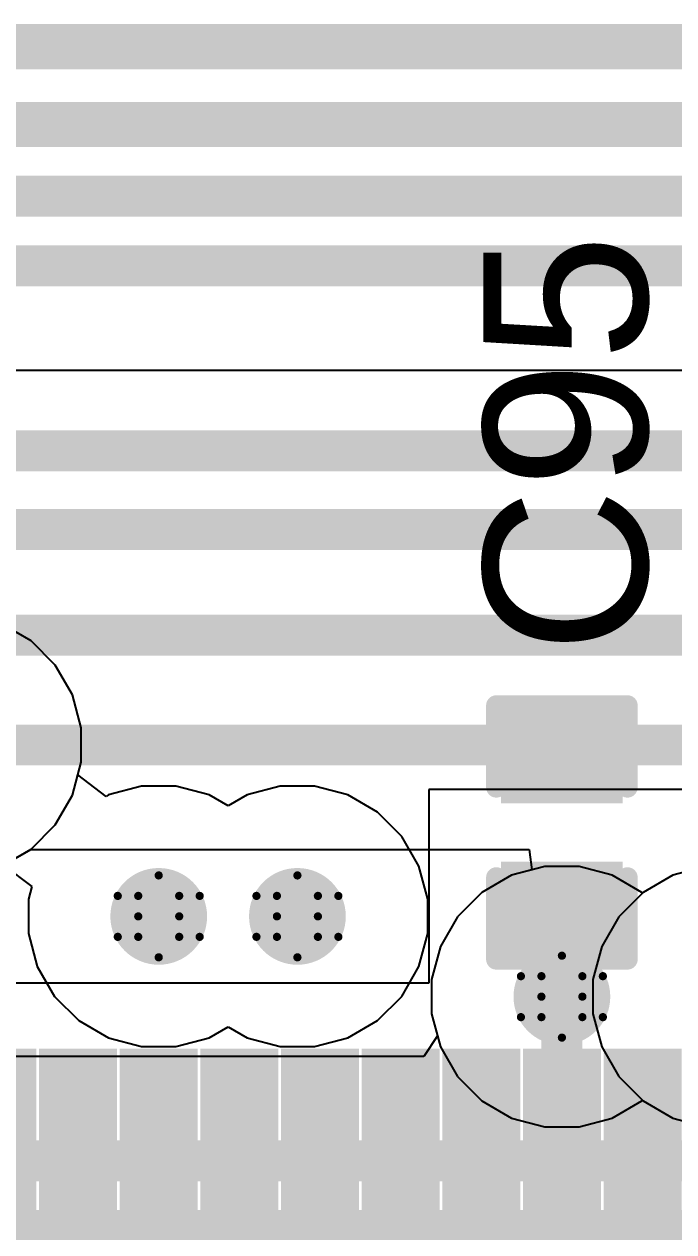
# Model space of a CAD drawing. Header units: inches. Extents: x -3 to 5437, y -3 to 5435.
# Drawn here: x 104.14 to 108.16, y 78.9 to 86.4 of the extents above; entities that cross this region are included whole.
import ezdxf

# ---------------------------------------------------------------- set-up
doc = ezdxf.new("R2010")
doc.units = ezdxf.units.IN
for name, color, linetype in [('Bottom Layer', 5, 'Continuous'), ('Drill Drawing', 1, 'Continuous'), ('GND', 16, 'Continuous'), ('PWR', 76, 'Continuous'), ('Top Layer', 1, 'Continuous'), ('Top Overlay', 2, 'Continuous'), ('Top Paste', 8, 'Continuous'), ('Top Solder', 216, 'Continuous'), ('Via Holes', 16, 'Continuous')]:
    doc.layers.add(name, color=color, linetype=linetype)
doc.styles.add('Arial', font='', dxfattribs={"height": 0.2})
doc.styles.get('Arial').set_extended_font_data('Arial')

# ---------------------------------------------------------------- blocks, each defined once
blk = doc.blocks.new('C___0402_57')
at = {"layer": 'Top Layer'}
for points in [[(-0.6985, -0.3175), (-0.6985, 0.3175), (-0.2413, 0.3175), (-0.2413, -0.3175)], [(0.2413, -0.3175), (0.2413, 0.3175), (0.6985, 0.3175), (0.6985, -0.3175)]]:
    blk.add_hatch(color=1, dxfattribs=at).paths.add_polyline_path(points)
at = {"layer": 'Top Paste'}
for points in [[(-0.6985, -0.3175), (-0.6985, 0.3175), (-0.2413, 0.3175), (-0.2413, -0.3175)], [(0.2413, -0.3175), (0.2413, 0.3175), (0.6985, 0.3175), (0.6985, -0.3175)]]:
    blk.add_hatch(color=8, dxfattribs=at).paths.add_polyline_path(points)
at = {"layer": 'Top Solder'}
for points in [[(-0.7585, -0.3775), (-0.7585, 0.3775), (-0.1813, 0.3775), (-0.1813, -0.3775)], [(0.1813, -0.3775), (0.1813, 0.3775), (0.7585, 0.3775), (0.7585, -0.3775)]]:
    blk.add_hatch(color=216, dxfattribs=at).paths.add_polyline_path(points)
at = {"layer": 'Top Overlay'}
for points in [[(-0.7874, 0.4064, 0.127, 0.127, 0), (-0.7874, -0.4064, 0.127, 0.127, 0)], [(-0.7874, 0.4064, 0.127, 0.127, 0), (-0.2794, 0.4064, 0.127, 0.127, 0)], [(0.2794, 0.4064, 0.127, 0.127, 0), (0.7874, 0.4064, 0.127, 0.127, 0)], [(0.7874, 0.4064, 0.127, 0.127, 0), (0.7874, -0.4064, 0.127, 0.127, 0)], [(-0.7874, -0.4064, 0.127, 0.127, 0), (-0.2794, -0.4064, 0.127, 0.127, 0)], [(0.2794, -0.4064, 0.127, 0.127, 0), (0.7874, -0.4064, 0.127, 0.127, 0)]]:
    blk.add_lwpolyline(points, format="xyseb", dxfattribs=at)
for points in [[(-0.8191, 0.4064, 0.0635, 0.0635, 1), (-0.7556, 0.4064, 0.0635, 0.0635, 1)], [(-0.8191, 0.4064, 0.0635, 0.0635, 1), (-0.7556, 0.4064, 0.0635, 0.0635, 1)], [(-0.3111, 0.4064, 0.0635, 0.0635, 1), (-0.2477, 0.4064, 0.0635, 0.0635, 1)], [(0.2477, 0.4064, 0.0635, 0.0635, 1), (0.3111, 0.4064, 0.0635, 0.0635, 1)], [(0.7556, 0.4064, 0.0635, 0.0635, 1), (0.8191, 0.4064, 0.0635, 0.0635, 1)], [(0.7556, 0.4064, 0.0635, 0.0635, 1), (0.8191, 0.4064, 0.0635, 0.0635, 1)], [(-0.8191, -0.4064, 0.0635, 0.0635, 1), (-0.7556, -0.4064, 0.0635, 0.0635, 1)], [(-0.8191, -0.4064, 0.0635, 0.0635, 1), (-0.7556, -0.4064, 0.0635, 0.0635, 1)], [(-0.3111, -0.4064, 0.0635, 0.0635, 1), (-0.2477, -0.4064, 0.0635, 0.0635, 1)], [(0.2477, -0.4064, 0.0635, 0.0635, 1), (0.3111, -0.4064, 0.0635, 0.0635, 1)], [(0.7556, -0.4064, 0.0635, 0.0635, 1), (0.8191, -0.4064, 0.0635, 0.0635, 1)], [(0.7556, -0.4064, 0.0635, 0.0635, 1), (0.8191, -0.4064, 0.0635, 0.0635, 1)]]:
    blk.add_lwpolyline(points, format="xyseb", close=True, dxfattribs=at)
blk = doc.blocks.new('LQFP_144_20_20__170')
at = {"layer": 'Top Layer'}
for points in [[(-0.39, 9.9), (-0.39, 11.46), (-0.11, 11.46), (-0.11, 9.9)], [(0.11, 9.9), (0.11, 11.46), (0.39, 11.46), (0.39, 9.9)], [(0.61, 9.9), (0.61, 11.46), (0.89, 11.46), (0.89, 9.9)], [(1.11, 9.9), (1.11, 11.46), (1.39, 11.46), (1.39, 9.9)], [(1.61, 9.9), (1.61, 11.46), (1.89, 11.46), (1.89, 9.9)], [(2.11, 9.9), (2.11, 11.46), (2.39, 11.46), (2.39, 9.9)], [(2.61, 9.9), (2.61, 11.46), (2.89, 11.46), (2.89, 9.9)], [(3.11, 9.9), (3.11, 11.46), (3.39, 11.46), (3.39, 9.9)]]:
    blk.add_hatch(color=1, dxfattribs=at).paths.add_polyline_path(points)
at = {"layer": 'Top Paste'}
for points in [[(-0.39, 9.9), (-0.39, 11.46), (-0.11, 11.46), (-0.11, 9.9)], [(0.11, 9.9), (0.11, 11.46), (0.39, 11.46), (0.39, 9.9)], [(0.61, 9.9), (0.61, 11.46), (0.89, 11.46), (0.89, 9.9)], [(1.11, 9.9), (1.11, 11.46), (1.39, 11.46), (1.39, 9.9)], [(1.61, 9.9), (1.61, 11.46), (1.89, 11.46), (1.89, 9.9)], [(2.11, 9.9), (2.11, 11.46), (2.39, 11.46), (2.39, 9.9)], [(2.61, 9.9), (2.61, 11.46), (2.89, 11.46), (2.89, 9.9)], [(3.11, 9.9), (3.11, 11.46), (3.39, 11.46), (3.39, 9.9)]]:
    blk.add_hatch(color=8, dxfattribs=at).paths.add_polyline_path(points)
at = {"layer": 'Top Solder'}
for points in [[(-0.9916, 9.7984), (-0.9916, 11.5616), (-0.5084, 11.5616), (-0.5084, 9.7984)], [(-0.4916, 9.7984), (-0.4916, 11.5616), (-0.0084, 11.5616), (-0.0084, 9.7984)], [(0.0084, 9.7984), (0.0084, 11.5616), (0.4916, 11.5616), (0.4916, 9.7984)], [(0.5084, 9.7984), (0.5084, 11.5616), (0.9916, 11.5616), (0.9916, 9.7984)], [(1.0084, 9.7984), (1.0084, 11.5616), (1.4916, 11.5616), (1.4916, 9.7984)], [(1.5084, 9.7984), (1.5084, 11.5616), (1.9916, 11.5616), (1.9916, 9.7984)], [(2.0084, 9.7984), (2.0084, 11.5616), (2.4916, 11.5616), (2.4916, 9.7984)], [(2.5084, 9.7984), (2.5084, 11.5616), (2.9916, 11.5616), (2.9916, 9.7984)], [(3.0084, 9.7984), (3.0084, 11.5616), (3.4916, 11.5616), (3.4916, 9.7984)]]:
    blk.add_hatch(color=216, dxfattribs=at).paths.add_polyline_path(points)

msp = doc.modelspace()

# ---------------------------------------------------------------- hatches: boundary and pattern name
at = {"layer": 'Bottom Layer'}
h = msp.add_hatch(color=5, dxfattribs=at)
edge = h.paths.add_edge_path()
edge.add_arc((104.9708, 80.8609), 0.3, 0, 360)
h = msp.add_hatch(color=5, dxfattribs=at)
edge = h.paths.add_edge_path()
edge.add_arc((105.8308, 80.8609), 0.3, 0, 360)
h = msp.add_hatch(color=5, dxfattribs=at)
edge = h.paths.add_edge_path()
edge.add_arc((107.4708, 80.3629), 0.3, 0, 360)
at = {"layer": 'GND'}
h = msp.add_hatch(color=16, dxfattribs=at)
edge = h.paths.add_edge_path()
edge.add_arc((104.9708, 80.8609), 0.3, 0, 360)
h = msp.add_hatch(color=16, dxfattribs=at)
edge = h.paths.add_edge_path()
edge.add_arc((105.8308, 80.8609), 0.3, 0, 360)
h = msp.add_hatch(color=16, dxfattribs=at)
edge = h.paths.add_edge_path()
edge.add_arc((107.4708, 80.3629), 0.3, 0, 360)
at = {"layer": 'PWR'}
h = msp.add_hatch(color=76, dxfattribs=at)
edge = h.paths.add_edge_path()
edge.add_arc((104.9708, 80.8609), 0.3, 0, 360)
h = msp.add_hatch(color=76, dxfattribs=at)
edge = h.paths.add_edge_path()
edge.add_arc((105.8308, 80.8609), 0.3, 0, 360)
h = msp.add_hatch(color=76, dxfattribs=at)
edge = h.paths.add_edge_path()
edge.add_arc((107.4708, 80.3629), 0.3, 0, 360)
at = {"layer": 'Top Layer'}
h = msp.add_hatch(color=1, dxfattribs=at)
edge = h.paths.add_edge_path()
edge.add_arc((104.9708, 80.8609), 0.3, 0, 360)
h = msp.add_hatch(color=1, dxfattribs=at)
edge = h.paths.add_edge_path()
edge.add_arc((105.8308, 80.8609), 0.3, 0, 360)
msp.add_hatch(color=1, dxfattribs=at).paths.add_polyline_path([(107.3208, 81.1185), (107.3208, 80.3629), (107.6208, 80.3629), (107.6208, 81.1185)])
h = msp.add_hatch(color=1, dxfattribs=at)
edge = h.paths.add_edge_path()
edge.add_arc((107.4708, 80.3629), 0.3, 0, 360)
at = {"layer": 'Via Holes'}
h = msp.add_hatch(color=7, dxfattribs=at)
edge = h.paths.add_edge_path()
edge.add_arc((104.9708, 80.8609), 0.15, 0, 360)
h = msp.add_hatch(color=7, dxfattribs=at)
edge = h.paths.add_edge_path()
edge.add_arc((105.8308, 80.8609), 0.15, 0, 360)
h = msp.add_hatch(color=7, dxfattribs=at)
edge = h.paths.add_edge_path()
edge.add_arc((107.4708, 80.3629), 0.15, 0, 360)

# ---------------------------------------------------------------- linework, layer by layer
at = {"layer": 'Bottom Layer'}
for p, q in [((103.9947, 81.1709), (104.1774, 81.2764)), ((104.1774, 81.2764), (107.2675, 81.2764)), ((107.2675, 81.2764), (107.2842, 81.1494)), ((107.2842, 81.1494), (107.159, 81.1158)), ((107.159, 81.1158), (106.9747, 81.0094)), ((106.9747, 81.0094), (106.8243, 80.859)), ((106.8243, 80.859), (106.7179, 80.6747)), ((106.7179, 80.6747), (106.6628, 80.4692)), ((106.6628, 80.4692), (106.6628, 80.2565)), ((106.6628, 80.2565), (106.6996, 80.1194)), ((106.6996, 80.1194), (106.6149, 79.9924)), ((106.6149, 79.9924), (103.3267, 79.9924))]:
    msp.add_line(p, q, dxfattribs=at)
for points in [[(100.2337, 83.7491, 0.254, 0.254, 0), (119.0952, 83.7491, 0.254, 0.254, 0)], [(100.4825, 83.2613, 0.254, 0.254, 0), (129.3209, 83.2613, 0.254, 0.254, 0)], [(100.9954, 82.6048, 0.254, 0.254, 0), (131.8156, 82.6048, 0.254, 0.254, 0)], [(103.6828, 81.9238, 0.254, 0.254, 0), (134.3719, 81.9238, 0.254, 0.254, 0)], [(99.9631, 79.345, 0.254, 0.254, 0), (126.1022, 79.345, 0.254, 0.254, 0)], [(100.7618, 78.9132, 0.254, 0.254, 0), (128.3037, 78.9132, 0.254, 0.254, 0)]]:
    msp.add_lwpolyline(points, format="xyseb", dxfattribs=at)
at = {"layer": 'Drill Drawing'}
for points in [[(104.8438, 80.9879, 0.0508, 0.0508, 0), (104.9708, 81.1149, 0.0508, 0.0508, 0)], [(104.9708, 81.1149, 0.0508, 0.0508, 0), (105.0978, 80.9879, 0.0508, 0.0508, 0)], [(105.7038, 80.9879, 0.0508, 0.0508, 0), (105.8308, 81.1149, 0.0508, 0.0508, 0)], [(105.8308, 81.1149, 0.0508, 0.0508, 0), (105.9578, 80.9879, 0.0508, 0.0508, 0)], [(104.7168, 80.9879, 0.0508, 0.0508, 0), (104.8438, 80.8609, 0.0508, 0.0508, 0)], [(104.7168, 80.9879, 0.0508, 0.0508, 0), (104.8438, 80.9879, 0.0508, 0.0508, 0)], [(105.0978, 80.9879, 0.0508, 0.0508, 0), (105.2248, 80.9879, 0.0508, 0.0508, 0)], [(105.0978, 80.8609, 0.0508, 0.0508, 0), (105.2248, 80.9879, 0.0508, 0.0508, 0)], [(105.5768, 80.9879, 0.0508, 0.0508, 0), (105.7038, 80.8609, 0.0508, 0.0508, 0)], [(105.5768, 80.9879, 0.0508, 0.0508, 0), (105.7038, 80.9879, 0.0508, 0.0508, 0)], [(105.9578, 80.9879, 0.0508, 0.0508, 0), (106.0848, 80.9879, 0.0508, 0.0508, 0)], [(105.9578, 80.8609, 0.0508, 0.0508, 0), (106.0848, 80.9879, 0.0508, 0.0508, 0)], [(104.7168, 80.7339, 0.0508, 0.0508, 0), (104.8438, 80.8609, 0.0508, 0.0508, 0)], [(105.0978, 80.8609, 0.0508, 0.0508, 0), (105.2248, 80.7339, 0.0508, 0.0508, 0)], [(105.5768, 80.7339, 0.0508, 0.0508, 0), (105.7038, 80.8609, 0.0508, 0.0508, 0)], [(105.9578, 80.8609, 0.0508, 0.0508, 0), (106.0848, 80.7339, 0.0508, 0.0508, 0)], [(104.7168, 80.7339, 0.0508, 0.0508, 0), (104.8438, 80.7339, 0.0508, 0.0508, 0)], [(104.8438, 80.7339, 0.0508, 0.0508, 0), (104.9708, 80.6069, 0.0508, 0.0508, 0)], [(104.9708, 80.6069, 0.0508, 0.0508, 0), (105.0978, 80.7339, 0.0508, 0.0508, 0)], [(105.0978, 80.7339, 0.0508, 0.0508, 0), (105.2248, 80.7339, 0.0508, 0.0508, 0)], [(105.5768, 80.7339, 0.0508, 0.0508, 0), (105.7038, 80.7339, 0.0508, 0.0508, 0)], [(105.7038, 80.7339, 0.0508, 0.0508, 0), (105.8308, 80.6069, 0.0508, 0.0508, 0)], [(105.8308, 80.6069, 0.0508, 0.0508, 0), (105.9578, 80.7339, 0.0508, 0.0508, 0)], [(105.9578, 80.7339, 0.0508, 0.0508, 0), (106.0848, 80.7339, 0.0508, 0.0508, 0)], [(107.3438, 80.4899, 0.0508, 0.0508, 0), (107.4708, 80.6169, 0.0508, 0.0508, 0)], [(107.4708, 80.6169, 0.0508, 0.0508, 0), (107.5978, 80.4899, 0.0508, 0.0508, 0)], [(107.2168, 80.4899, 0.0508, 0.0508, 0), (107.3438, 80.3629, 0.0508, 0.0508, 0)], [(107.2168, 80.4899, 0.0508, 0.0508, 0), (107.3438, 80.4899, 0.0508, 0.0508, 0)], [(107.5978, 80.4899, 0.0508, 0.0508, 0), (107.7248, 80.4899, 0.0508, 0.0508, 0)], [(107.5978, 80.3629, 0.0508, 0.0508, 0), (107.7248, 80.4899, 0.0508, 0.0508, 0)], [(107.2168, 80.2359, 0.0508, 0.0508, 0), (107.3438, 80.3629, 0.0508, 0.0508, 0)], [(107.5978, 80.3629, 0.0508, 0.0508, 0), (107.7248, 80.2359, 0.0508, 0.0508, 0)], [(107.2168, 80.2359, 0.0508, 0.0508, 0), (107.3438, 80.2359, 0.0508, 0.0508, 0)], [(107.3438, 80.2359, 0.0508, 0.0508, 0), (107.4708, 80.1089, 0.0508, 0.0508, 0)], [(107.4708, 80.1089, 0.0508, 0.0508, 0), (107.5978, 80.2359, 0.0508, 0.0508, 0)], [(107.5978, 80.2359, 0.0508, 0.0508, 0), (107.7248, 80.2359, 0.0508, 0.0508, 0)]]:
    msp.add_lwpolyline(points, format="xyseb", dxfattribs=at)
for points in [[(104.9581, 81.1149, 0.0254, 0.0254, 1), (104.9835, 81.1149, 0.0254, 0.0254, 1)], [(104.9581, 81.1149, 0.0254, 0.0254, 1), (104.9835, 81.1149, 0.0254, 0.0254, 1)], [(105.8181, 81.1149, 0.0254, 0.0254, 1), (105.8435, 81.1149, 0.0254, 0.0254, 1)], [(105.8181, 81.1149, 0.0254, 0.0254, 1), (105.8435, 81.1149, 0.0254, 0.0254, 1)], [(104.7041, 80.9879, 0.0254, 0.0254, 1), (104.7295, 80.9879, 0.0254, 0.0254, 1)], [(104.7041, 80.9879, 0.0254, 0.0254, 1), (104.7295, 80.9879, 0.0254, 0.0254, 1)], [(104.8311, 80.9879, 0.0254, 0.0254, 1), (104.8565, 80.9879, 0.0254, 0.0254, 1)], [(104.8311, 80.9879, 0.0254, 0.0254, 1), (104.8565, 80.9879, 0.0254, 0.0254, 1)], [(105.0851, 80.9879, 0.0254, 0.0254, 1), (105.1105, 80.9879, 0.0254, 0.0254, 1)], [(105.0851, 80.9879, 0.0254, 0.0254, 1), (105.1105, 80.9879, 0.0254, 0.0254, 1)], [(105.2121, 80.9879, 0.0254, 0.0254, 1), (105.2375, 80.9879, 0.0254, 0.0254, 1)], [(105.2121, 80.9879, 0.0254, 0.0254, 1), (105.2375, 80.9879, 0.0254, 0.0254, 1)], [(105.5641, 80.9879, 0.0254, 0.0254, 1), (105.5895, 80.9879, 0.0254, 0.0254, 1)], [(105.5641, 80.9879, 0.0254, 0.0254, 1), (105.5895, 80.9879, 0.0254, 0.0254, 1)], [(105.6911, 80.9879, 0.0254, 0.0254, 1), (105.7165, 80.9879, 0.0254, 0.0254, 1)], [(105.6911, 80.9879, 0.0254, 0.0254, 1), (105.7165, 80.9879, 0.0254, 0.0254, 1)], [(105.9451, 80.9879, 0.0254, 0.0254, 1), (105.9705, 80.9879, 0.0254, 0.0254, 1)], [(105.9451, 80.9879, 0.0254, 0.0254, 1), (105.9705, 80.9879, 0.0254, 0.0254, 1)], [(106.0721, 80.9879, 0.0254, 0.0254, 1), (106.0975, 80.9879, 0.0254, 0.0254, 1)], [(106.0721, 80.9879, 0.0254, 0.0254, 1), (106.0975, 80.9879, 0.0254, 0.0254, 1)], [(104.8311, 80.8609, 0.0254, 0.0254, 1), (104.8565, 80.8609, 0.0254, 0.0254, 1)], [(104.8311, 80.8609, 0.0254, 0.0254, 1), (104.8565, 80.8609, 0.0254, 0.0254, 1)], [(105.0851, 80.8609, 0.0254, 0.0254, 1), (105.1105, 80.8609, 0.0254, 0.0254, 1)], [(105.0851, 80.8609, 0.0254, 0.0254, 1), (105.1105, 80.8609, 0.0254, 0.0254, 1)], [(105.6911, 80.8609, 0.0254, 0.0254, 1), (105.7165, 80.8609, 0.0254, 0.0254, 1)], [(105.6911, 80.8609, 0.0254, 0.0254, 1), (105.7165, 80.8609, 0.0254, 0.0254, 1)], [(105.9451, 80.8609, 0.0254, 0.0254, 1), (105.9705, 80.8609, 0.0254, 0.0254, 1)], [(105.9451, 80.8609, 0.0254, 0.0254, 1), (105.9705, 80.8609, 0.0254, 0.0254, 1)], [(104.7041, 80.7339, 0.0254, 0.0254, 1), (104.7295, 80.7339, 0.0254, 0.0254, 1)], [(104.7041, 80.7339, 0.0254, 0.0254, 1), (104.7295, 80.7339, 0.0254, 0.0254, 1)], [(104.8311, 80.7339, 0.0254, 0.0254, 1), (104.8565, 80.7339, 0.0254, 0.0254, 1)], [(104.8311, 80.7339, 0.0254, 0.0254, 1), (104.8565, 80.7339, 0.0254, 0.0254, 1)], [(105.0851, 80.7339, 0.0254, 0.0254, 1), (105.1105, 80.7339, 0.0254, 0.0254, 1)], [(105.0851, 80.7339, 0.0254, 0.0254, 1), (105.1105, 80.7339, 0.0254, 0.0254, 1)], [(105.2121, 80.7339, 0.0254, 0.0254, 1), (105.2375, 80.7339, 0.0254, 0.0254, 1)], [(105.2121, 80.7339, 0.0254, 0.0254, 1), (105.2375, 80.7339, 0.0254, 0.0254, 1)], [(105.5641, 80.7339, 0.0254, 0.0254, 1), (105.5895, 80.7339, 0.0254, 0.0254, 1)], [(105.5641, 80.7339, 0.0254, 0.0254, 1), (105.5895, 80.7339, 0.0254, 0.0254, 1)], [(105.6911, 80.7339, 0.0254, 0.0254, 1), (105.7165, 80.7339, 0.0254, 0.0254, 1)], [(105.6911, 80.7339, 0.0254, 0.0254, 1), (105.7165, 80.7339, 0.0254, 0.0254, 1)], [(105.9451, 80.7339, 0.0254, 0.0254, 1), (105.9705, 80.7339, 0.0254, 0.0254, 1)], [(105.9451, 80.7339, 0.0254, 0.0254, 1), (105.9705, 80.7339, 0.0254, 0.0254, 1)], [(106.0721, 80.7339, 0.0254, 0.0254, 1), (106.0975, 80.7339, 0.0254, 0.0254, 1)], [(106.0721, 80.7339, 0.0254, 0.0254, 1), (106.0975, 80.7339, 0.0254, 0.0254, 1)], [(104.9581, 80.6069, 0.0254, 0.0254, 1), (104.9835, 80.6069, 0.0254, 0.0254, 1)], [(104.9581, 80.6069, 0.0254, 0.0254, 1), (104.9835, 80.6069, 0.0254, 0.0254, 1)], [(105.8181, 80.6069, 0.0254, 0.0254, 1), (105.8435, 80.6069, 0.0254, 0.0254, 1)], [(105.8181, 80.6069, 0.0254, 0.0254, 1), (105.8435, 80.6069, 0.0254, 0.0254, 1)], [(107.4581, 80.6169, 0.0254, 0.0254, 1), (107.4835, 80.6169, 0.0254, 0.0254, 1)], [(107.4581, 80.6169, 0.0254, 0.0254, 1), (107.4835, 80.6169, 0.0254, 0.0254, 1)], [(107.2041, 80.4899, 0.0254, 0.0254, 1), (107.2295, 80.4899, 0.0254, 0.0254, 1)], [(107.2041, 80.4899, 0.0254, 0.0254, 1), (107.2295, 80.4899, 0.0254, 0.0254, 1)], [(107.3311, 80.4899, 0.0254, 0.0254, 1), (107.3565, 80.4899, 0.0254, 0.0254, 1)], [(107.3311, 80.4899, 0.0254, 0.0254, 1), (107.3565, 80.4899, 0.0254, 0.0254, 1)], [(107.5851, 80.4899, 0.0254, 0.0254, 1), (107.6105, 80.4899, 0.0254, 0.0254, 1)], [(107.5851, 80.4899, 0.0254, 0.0254, 1), (107.6105, 80.4899, 0.0254, 0.0254, 1)], [(107.7121, 80.4899, 0.0254, 0.0254, 1), (107.7375, 80.4899, 0.0254, 0.0254, 1)], [(107.7121, 80.4899, 0.0254, 0.0254, 1), (107.7375, 80.4899, 0.0254, 0.0254, 1)], [(107.3311, 80.3629, 0.0254, 0.0254, 1), (107.3565, 80.3629, 0.0254, 0.0254, 1)], [(107.3311, 80.3629, 0.0254, 0.0254, 1), (107.3565, 80.3629, 0.0254, 0.0254, 1)], [(107.5851, 80.3629, 0.0254, 0.0254, 1), (107.6105, 80.3629, 0.0254, 0.0254, 1)], [(107.5851, 80.3629, 0.0254, 0.0254, 1), (107.6105, 80.3629, 0.0254, 0.0254, 1)], [(107.2041, 80.2359, 0.0254, 0.0254, 1), (107.2295, 80.2359, 0.0254, 0.0254, 1)], [(107.2041, 80.2359, 0.0254, 0.0254, 1), (107.2295, 80.2359, 0.0254, 0.0254, 1)], [(107.3311, 80.2359, 0.0254, 0.0254, 1), (107.3565, 80.2359, 0.0254, 0.0254, 1)], [(107.3311, 80.2359, 0.0254, 0.0254, 1), (107.3565, 80.2359, 0.0254, 0.0254, 1)], [(107.5851, 80.2359, 0.0254, 0.0254, 1), (107.6105, 80.2359, 0.0254, 0.0254, 1)], [(107.5851, 80.2359, 0.0254, 0.0254, 1), (107.6105, 80.2359, 0.0254, 0.0254, 1)], [(107.7121, 80.2359, 0.0254, 0.0254, 1), (107.7375, 80.2359, 0.0254, 0.0254, 1)], [(107.7121, 80.2359, 0.0254, 0.0254, 1), (107.7375, 80.2359, 0.0254, 0.0254, 1)], [(107.4581, 80.1089, 0.0254, 0.0254, 1), (107.4835, 80.1089, 0.0254, 0.0254, 1)], [(107.4581, 80.1089, 0.0254, 0.0254, 1), (107.4835, 80.1089, 0.0254, 0.0254, 1)]]:
    msp.add_lwpolyline(points, format="xyseb", close=True, dxfattribs=at)
at = {"layer": 'GND'}
for p, q in [((104.1789, 82.5704), (103.9947, 82.6768)), ((104.3294, 82.4199), (104.1789, 82.5704)), ((104.4357, 82.2357), (104.3294, 82.4199)), ((104.4908, 82.0302), (104.4357, 82.2357)), ((104.4908, 81.8174), (104.4908, 82.0302)), ((104.4357, 81.6119), (104.4908, 81.8174)), ((104.3294, 81.4277), (104.4357, 81.6119)), ((104.1789, 81.2773), (104.3294, 81.4277)), ((103.9947, 81.1709), (104.1789, 81.2773)), ((107.3645, 81.1709), (107.159, 81.1158)), ((107.5772, 81.1709), (107.3645, 81.1709)), ((107.7827, 81.1158), (107.5772, 81.1709)), ((108.3645, 81.1709), (108.159, 81.1158)), ((107.159, 81.1158), (106.9747, 81.0094)), ((107.967, 81.0094), (107.7827, 81.1158)), ((108.159, 81.1158), (107.9747, 81.0094)), ((106.9747, 81.0094), (106.8243, 80.859)), ((107.9708, 81.0056), (107.967, 81.0094)), ((107.9747, 81.0094), (107.9708, 81.0056)), ((106.8243, 80.859), (106.7179, 80.6747)), ((106.7179, 80.6747), (106.6628, 80.4692)), ((106.6628, 80.4692), (106.6628, 80.2565)), ((106.6628, 80.2565), (106.7179, 80.051)), ((106.7179, 80.051), (106.8243, 79.8667)), ((106.8243, 79.8667), (106.9747, 79.7163)), ((106.9747, 79.7163), (107.159, 79.6099)), ((107.7827, 79.6099), (107.967, 79.7163)), ((107.967, 79.7163), (107.9708, 79.7202)), ((107.9708, 79.7202), (107.9747, 79.7163)), ((107.9747, 79.7163), (108.159, 79.6099)), ((107.159, 79.6099), (107.3645, 79.5549)), ((107.5772, 79.5549), (107.7827, 79.6099)), ((108.159, 79.6099), (108.3645, 79.5549)), ((107.3645, 79.5549), (107.5772, 79.5549))]:
    msp.add_line(p, q, dxfattribs=at)
at = {"layer": 'PWR'}
for p, q in [((104.1789, 82.5704), (103.9947, 82.6768)), ((104.3294, 82.4199), (104.1789, 82.5704)), ((104.4357, 82.2357), (104.3294, 82.4199)), ((104.4908, 82.0302), (104.4357, 82.2357)), ((104.4908, 81.8174), (104.4908, 82.0302)), ((104.4699, 81.7393), (104.4908, 81.8174)), ((104.6444, 81.6054), (104.4699, 81.7393)), ((104.8645, 81.6689), (104.659, 81.6138)), ((105.0772, 81.6689), (104.8645, 81.6689)), ((105.2827, 81.6138), (105.0772, 81.6689)), ((105.7245, 81.6689), (105.519, 81.6138)), ((105.9372, 81.6689), (105.7245, 81.6689)), ((106.1427, 81.6138), (105.9372, 81.6689)), ((104.659, 81.6138), (104.6444, 81.6054)), ((105.4008, 81.5456), (105.2827, 81.6138)), ((105.519, 81.6138), (105.4008, 81.5456)), ((106.327, 81.5075), (106.1427, 81.6138)), ((106.4774, 81.357), (106.327, 81.5075)), ((106.5838, 81.1728), (106.4774, 81.357)), ((104.0093, 81.1793), (104.1838, 81.0454)), ((106.6388, 80.9673), (106.5838, 81.1728)), ((108.3645, 81.1709), (108.159, 81.1158)), ((108.159, 81.1158), (107.9747, 81.0094)), ((104.1838, 81.0454), (104.1628, 80.9673)), ((107.9747, 81.0094), (107.8243, 80.859)), ((104.1628, 80.9673), (104.1628, 80.7545)), ((106.6388, 80.7545), (106.6388, 80.9673)), ((107.8243, 80.859), (107.7179, 80.6747)), ((104.1628, 80.7545), (104.2179, 80.549)), ((106.5838, 80.549), (106.6388, 80.7545)), ((107.7179, 80.6747), (107.6628, 80.4692)), ((104.2179, 80.549), (104.3243, 80.3648)), ((106.4774, 80.3648), (106.5838, 80.549)), ((107.6628, 80.4692), (107.6628, 80.2565)), ((104.3243, 80.3648), (104.4747, 80.2143)), ((106.327, 80.2143), (106.4774, 80.3648)), ((107.6628, 80.2565), (107.7179, 80.051)), ((104.4747, 80.2143), (104.659, 80.108)), ((105.2827, 80.108), (105.4008, 80.1762)), ((105.4008, 80.1762), (105.519, 80.108)), ((106.1427, 80.108), (106.327, 80.2143)), ((104.659, 80.108), (104.8645, 80.0529)), ((105.0772, 80.0529), (105.2827, 80.108)), ((105.519, 80.108), (105.7245, 80.0529)), ((105.9372, 80.0529), (106.1427, 80.108)), ((104.8645, 80.0529), (105.0772, 80.0529)), ((105.7245, 80.0529), (105.9372, 80.0529)), ((107.7179, 80.051), (107.8243, 79.8667)), ((107.8243, 79.8667), (107.9747, 79.7163)), ((107.9747, 79.7163), (108.159, 79.6099)), ((108.159, 79.6099), (108.3645, 79.5549))]:
    msp.add_line(p, q, dxfattribs=at)
at = {"layer": 'Top Layer'}
for p, q in [((100.0059, 84.2491), (108.9505, 84.2491)), ((104.1789, 82.5704), (103.9947, 82.6768)), ((104.3294, 82.4199), (104.1789, 82.5704)), ((104.4357, 82.2357), (104.3294, 82.4199)), ((104.4908, 82.0302), (104.4357, 82.2357)), ((104.4908, 81.8174), (104.4908, 82.0302)), ((104.4357, 81.6119), (104.4908, 81.8174)), ((104.3294, 81.4277), (104.4357, 81.6119)), ((108.2963, 81.6483), (106.6453, 81.6483)), ((106.6453, 81.6483), (106.6453, 80.4473)), ((104.1789, 81.2773), (104.3294, 81.4277)), ((103.9947, 81.1709), (104.1789, 81.2773)), ((106.6453, 80.4473), (103.2963, 80.4473))]:
    msp.add_line(p, q, dxfattribs=at)
for points in [[(94.0709, 86.2555, 0.2794, 0.2794, 0), (122.7441, 86.2555, 0.2794, 0.2794, 0)], [(93.871, 85.7729, 0.2794, 0.2794, 0), (122.5442, 85.7729, 0.2794, 0.2794, 0)], [(93.626, 85.3284, 0.254, 0.254, 0), (110.0774, 85.3284, 0.254, 0.254, 0)], [(93.3647, 84.8966, 0.254, 0.254, 0), (109.3008, 84.8966, 0.254, 0.254, 0)], [(107.3819, 81.8515, 0.254, 0.254, 0), (107.4708, 81.8515, 0.254, 0.254, 0)], [(107.4708, 79.1593, 0.254, 0.254, 0), (107.4708, 80.3629, 0.254, 0.254, 0)], [(107.9708, 79.1593, 0.254, 0.254, 0), (107.978, 79.1522, 0.254, 0.254, 0)], [(107.978, 77.8103, 0.254, 0.254, 0), (107.978, 79.1522, 0.254, 0.254, 0)], [(105.4708, 71.5255, 0.1778, 0.1778, 0), (105.4708, 79.1593, 0.1778, 0.1778, 0)], [(105.9708, 71.0712, 0.1778, 0.1778, 0), (105.9708, 79.1593, 0.1778, 0.1778, 0)], [(106.4708, 76.7882, 0.1778, 0.1778, 0), (106.4708, 79.1593, 0.1778, 0.1778, 0)], [(106.9708, 77.539, 0.1778, 0.1778, 0), (106.9708, 79.1593, 0.1778, 0.1778, 0)]]:
    msp.add_lwpolyline(points, format="xyseb", dxfattribs=at)
for points in [[(107.3184, 81.8515, 0.127, 0.127, 1), (107.4454, 81.8515, 0.127, 0.127, 1)], [(107.4073, 81.8515, 0.127, 0.127, 1), (107.5343, 81.8515, 0.127, 0.127, 1)], [(107.4073, 80.3629, 0.127, 0.127, 1), (107.5343, 80.3629, 0.127, 0.127, 1)], [(107.4073, 79.1593, 0.127, 0.127, 1), (107.5343, 79.1593, 0.127, 0.127, 1)], [(107.9073, 79.1593, 0.127, 0.127, 1), (108.0343, 79.1593, 0.127, 0.127, 1)], [(107.9145, 79.1522, 0.127, 0.127, 1), (108.0415, 79.1522, 0.127, 0.127, 1)], [(107.9145, 79.1522, 0.127, 0.127, 1), (108.0415, 79.1522, 0.127, 0.127, 1)], [(105.4264, 79.1593, 0.0889, 0.0889, 1), (105.5153, 79.1593, 0.0889, 0.0889, 1)], [(105.9264, 79.1593, 0.0889, 0.0889, 1), (106.0153, 79.1593, 0.0889, 0.0889, 1)], [(106.4264, 79.1593, 0.0889, 0.0889, 1), (106.5153, 79.1593, 0.0889, 0.0889, 1)], [(106.9264, 79.1593, 0.0889, 0.0889, 1), (107.0153, 79.1593, 0.0889, 0.0889, 1)]]:
    msp.add_lwpolyline(points, format="xyseb", close=True, dxfattribs=at)

# ---------------------------------------------------------------- block references
at = {"rotation": 90}
msp.add_blockref('C___0402_57', (107.4708, 81.3816), dxfattribs=at)
msp.add_blockref('LQFP_144_20_20__170', (104.7208, 68.4793))

# ---------------------------------------------------------------- texts
at = {"layer": 'Top Overlay', "style": 'Arial'}
msp.add_text('C95', height=1.016, rotation=90, dxfattribs=at).set_placement((108.0006, 82.4912))

doc.saveas('drawing.dxf')
